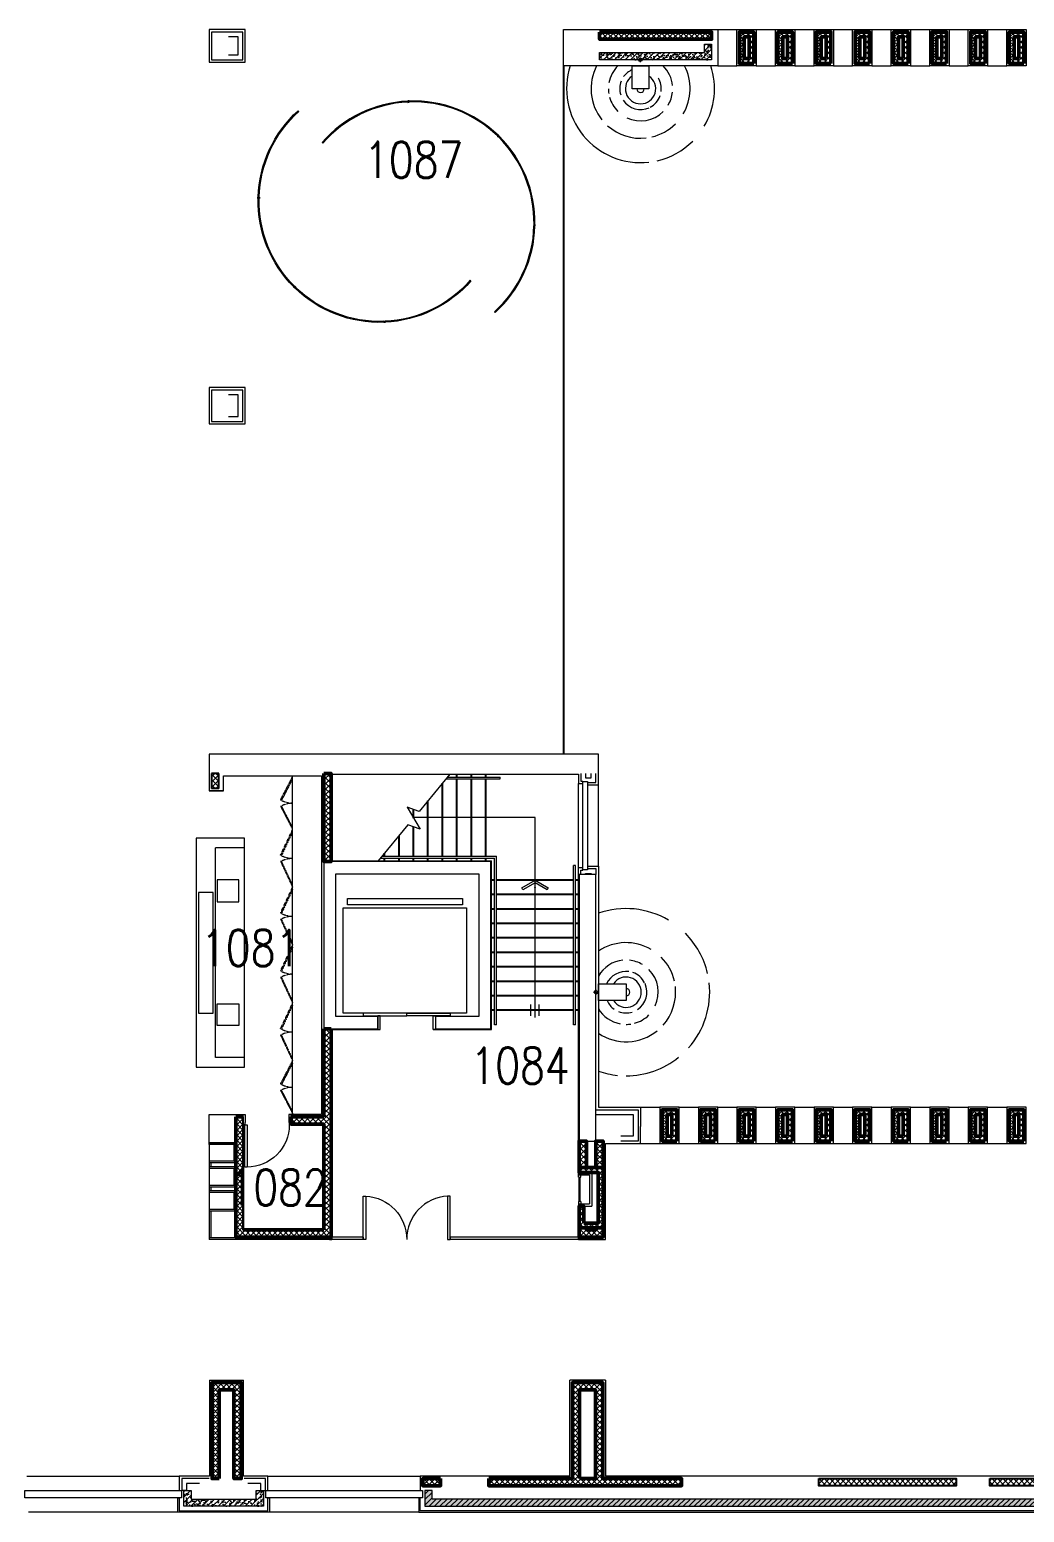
# Model space of a CAD drawing. Header units: inches. Extents: x 13084 to 220150, y 6494 to 167180.
# Drawn here: x 164090 to 184728, y 116180 to 146930 of the extents above; entities that cross this region are included whole.
import ezdxf
from ezdxf.enums import TextEntityAlignment as Align

# ---------------------------------------------------------------- set-up
doc = ezdxf.new("R2010")
doc.units = ezdxf.units.IN
doc.header["$MEASUREMENT"] = 0
doc.linetypes.add('Ground Floor$0$HIDDEN2', pattern=[0.1875, 0.125, -0.0625])
for name, color, linetype, lineweight in [('Ground Floor$0$A-G23-M-Stairs-Concrete', 251, 'Continuous', 25), ('Ground Floor$0$A-G23-M-Stairs-Railings', 251, 'Continuous', 15), ('Ground Floor$0$A-G250-G-Walls-Low-Level', 8, 'Continuous', 15), ('Ground Floor$0$A-G250-G-Walls-Precast-Concrete', 7, 'Continuous', 15), ('Ground Floor$0$A-G250-M-Walls-Blockwork', 7, 'Continuous', 25), ('Ground Floor$0$A-G250-M-Walls-Concrete', 7, 'Continuous', 20), ('Ground Floor$0$A-G250-M-Walls-Glazed-Partitions', 251, 'Continuous', 9), ('Ground Floor$0$A-G250-M-Water-Features', 251, 'Continuous', 20), ('Ground Floor$0$A-G252-H-Internal-Walls', 251, 'Continuous', 9), ('Ground Floor$0$A-G262-H-Precast-Panel', 251, 'Continuous', 5), ('Ground Floor$0$A-G312-M-Wall-Cladding-Panel', 7, 'Continuous', 9), ('Ground Floor$0$A-G312-M-Wall-Finish-Plaster', 7, 'Continuous', 15), ('Ground Floor$0$A-G321-M-Window', 251, 'Continuous', 9), ('Ground Floor$0$A-G322-M-Door', 251, 'Continuous', 15), ('Ground Floor$0$A-G4-M-Furniture-and-Fittings', 251, 'Continuous', 9), ('Ground Floor$0$A-G4-M-Furniture-Built-In', 251, 'Continuous', 9), ('Ground Floor$0$A-G56-G-Transportation', 251, 'Continuous', 13), ('Ground Floor$0$A-G572-Fire-Hose-Cabinet', 251, 'Continuous', 15), ('Ground Floor$0$A-G731-G-Site-Water-Features', 251, 'Continuous', 9), ('Ground Floor$0$A-Z036-G-Stair-Symbology', 251, 'Continuous', 15), ('Ground Floor$0$Z-Z001-S-Room-Name-Identification-250', 7, 'Continuous', 15)]:
    doc.layers.add(name, color=color, linetype=linetype, lineweight=lineweight)
doc.styles.add('Ground Floor$0$Tag-RomanS', font='romans.shx', dxfattribs={"width": 0.8})
pattern_1 = [(45, (31615.24, 164129.57), (-56.1266, 56.1266), []), (135, (31615.24, 164129.57), (-56.1266, -56.1266), [])]
pattern_2 = [(45, (31615.24, 164139.57), (-56.1266, 56.1266), []), (135, (31615.24, 164139.57), (-56.1266, -56.1266), [])]
pattern_3 = [(50, (31615.24, 164129.57), (182.18467, -15.93909), [19.05, -209.55]), (355, (31615.24, 164129.57), (-35.24283, 191.05664), [15.24, -167.64]), (100.451, (31630.42, 164128.24), (146.9425, 175.11669), [16.19, -178.09]), (46.1842, (31615.24, 164180.37), (271.07904, -42.04233), [28.575, -314.325]), (96.6356, (31637.83, 164176.87), (237.40423, 247.42556), [24.285, -267.135]), (351.184, (31615.24, 164180.37), (237.4046, 247.4251), [22.86, -251.46]), (21, (31640.64, 164167.67), (151.61488, -102.26552), [19.05, -209.55]), (326, (31640.64, 164167.67), (61.80203, 184.18797), [15.24, -167.64]), (71.4514, (31653.27, 164159.15), (213.4165, 81.92286), [16.19, -178.09]), (37.5, (31615.24, 164129.57), (3.088603, 84.55504), [0, -165.608, 0, -170.18, 0, -168.275]), (7.5, (31615.24, 164129.57), (66.819663, 100.180575), [0, -97.028, 0, -161.798, 0, -64.135]), (327.5, (31558.6, 164129.57), (135.590595, -5.728744), [0, -63.5, 0, -198.12, 0, -262.89]), (317.5, (31533.2, 164129.57), (148.12918, 25.42649), [0, -82.55, 0, -131.572, 0, -186.69])]
pattern_4 = [(45, (31615.24, 164129.57), (-56.1266, 56.1266), [])]

# ---------------------------------------------------------------- blocks, each defined once
blk = doc.blocks.new('Ground Floor$0$FHC')
at = {"ltscale": 0.2}
for p, q in [((700, 280), (0, 280)), ((0, 0), (0, 280)), ((50, 0), (0, 0)), ((650, 230), (50, 230)), ((50, 0), (50, 230)), ((100, 50), (50, 50)), ((50, 0), (50, 50)), ((100, 0), (50, 0)), ((100, 50), (100, 0)), ((100, 35), (600, 35)), ((100, 15), (600, 15)), ((600, 0), (600, 50)), ((600, 50), (650, 50)), ((600, 0), (650, 0)), ((650, 0), (650, 230)), ((650, 0), (650, 50)), ((650, 0), (700, 0)), ((700, 0), (700, 280))]:
    blk.add_line(p, q, dxfattribs=at)
blk = doc.blocks.new('Ground Floor$0$glass-door')
for p, q in [((0.9, 0.9), (0.85, 0.9)), ((0.85, 0.9), (0.85, 0)), ((0.9, 0), (0.9, 0.9)), ((0.85, 0), (0.9, 0))]:
    blk.add_line(p, q)
blk.add_arc((0.9, 0), 0.9, 93.1847, 180)
blk = doc.blocks.new('Ground Floor$0$d1000-215')
at = {"layer": 'Ground Floor$0$A-G322-M-Door', "elevation": 0}
for points in [[(88, 1089), (38, 1089), (38, 215), (88, 215)], [(50, 165), (38, 165), (38, 215), (0, 215), (0, 0), (50, 0)], [(950, 165), (962, 165), (962, 215), (1000, 215), (1000, 0), (950, 0)]]:
    blk.add_lwpolyline(points, close=True, dxfattribs=at)
at = {"layer": 'Ground Floor$0$A-G322-M-Door'}
blk.add_arc((88, 215, 0), 874, 359.9988, 90.0031, dxfattribs=at)
blk = doc.blocks.new('Ground Floor$0$tag-roomname')
at = {"lineweight": 18, "ltscale": 0.01, "style": 'Ground Floor$0$Tag-RomanS', "width": 0.8}
blk.add_attdef('ROOM_NO_2', text='', height=3, dxfattribs=at).set_placement((0, 1.61), align=Align.MIDDLE_CENTER)
at = {"linetype": 'ByBlock', "lineweight": 13, "ltscale": 0.01, "style": 'Ground Floor$0$Tag-RomanS', "width": 0.8, "flags": 1}
for tag, p in [('ROOM_NAME_1', (0, -2.29)), ('AREA', (0, -5.74))]:
    blk.add_attdef(tag, text='', height=2.8, dxfattribs=at).set_placement(p, align=Align.MIDDLE_CENTER)
blk = doc.blocks.new('Ground Floor$0$Lift-2')
at = {"layer": 'Ground Floor$0$A-G322-M-Door', "ltscale": 0.02}
for points in [[(0, 0), (0, 50), (-900, 50), (-900, 0)], [(-550, -285), (-550, 0), (-600, 0), (-600, -285)], [(0, 0), (0, 50), (900, 50), (900, 0)], [(550, -285), (550, 0), (600, 0), (600, -285)]]:
    blk.add_lwpolyline(points, close=True, dxfattribs=at)
blk = doc.blocks.new('Ground Floor$0$GLASS MEETING')
at = {"layer": 'Ground Floor$0$A-G250-G-Walls-Low-Level'}
for p, q in [((-1899, 1657), (-1884, 1644)), ((1693, -1867), (1679, -1852))]:
    blk.add_line(p, q, dxfattribs=at)
for points in [[(-119, 2492, -0.003006), (-89, 2493), (-90, 2523, 0.00297), (-120, 2522)], [(1758, 1770), (1779, 1792, 0.00297), (1758, 1813), (1737, 1791, -0.003006)], [(2495, -42, -0.003006), (2494, -72), (2524, -72, 0.00297), (2525, -42)]]:
    blk.add_lwpolyline(points, format="xyb", close=True, dxfattribs=at)
for radius, start, end in [(2520, 92.7337, 138.8917), (2500, 92.7337, 138.8917), (2520, 45.8882, 92.0462), (2500, 45.8882, 92.0462), (2500, 359.0426, 45.2006), (2520, 359.0426, 45.2006), (2500, 312.197, 358.355), (2520, 312.197, 358.355)]:
    blk.add_arc((0, 0), radius, start, end, dxfattribs=at)

msp = doc.modelspace()

# ---------------------------------------------------------------- hatches: boundary and pattern name
at = {"layer": 'Ground Floor$0$A-G252-H-Internal-Walls'}
h = msp.add_hatch(dxfattribs=at)
h.set_pattern_fill('ANSI37', color=256, scale=25, style=0)
h.set_pattern_definition([(45, (31615.24, 164139.57), (-56.1266, 56.1266), []), (135, (31615.24, 164139.57), (-56.1266, -56.1266), [])])
h.paths.add_polyline_path([(175915, 146880), (178240, 146880), (178240, 146730), (175915, 146730)])
h = msp.add_hatch(dxfattribs=at)
h.set_pattern_fill('ANSI37', color=256, scale=25, style=0)
h.set_pattern_definition([(45, (25215.24, 164129.57), (-56.1266, 56.1266), []), (135, (25215.24, 164129.57), (-56.1266, -56.1266), [])])
h.paths.add_polyline_path([(179115, 146880), (178815, 146880), (178815, 146630), (178915, 146630), (178915, 146780), (179015, 146780), (179015, 146630), (179115, 146630)])
h.paths.add_polyline_path([(179115, 146630), (179015, 146630), (179015, 146330), (178915, 146330), (178915, 146630), (178815, 146630), (178815, 146230), (179115, 146230)])
h = msp.add_hatch(dxfattribs=at)
h.set_pattern_fill('ANSI37', color=256, scale=25, style=0)
h.set_pattern_definition([(45, (26015.24, 164129.57), (-56.1266, 56.1266), []), (135, (26015.24, 164129.57), (-56.1266, -56.1266), [])])
h.paths.add_polyline_path([(179915, 146880), (179615, 146880), (179615, 146630), (179715, 146630), (179715, 146780), (179815, 146780), (179815, 146630), (179915, 146630)])
h.paths.add_polyline_path([(179915, 146630), (179815, 146630), (179815, 146330), (179715, 146330), (179715, 146630), (179615, 146630), (179615, 146230), (179915, 146230)])
h = msp.add_hatch(dxfattribs=at)
h.set_pattern_fill('ANSI37', color=256, scale=25, style=0)
h.set_pattern_definition([(45, (26815.24, 164129.57), (-56.1266, 56.1266), []), (135, (26815.24, 164129.57), (-56.1266, -56.1266), [])])
h.paths.add_polyline_path([(180715, 146880), (180415, 146880), (180415, 146630), (180515, 146630), (180515, 146780), (180615, 146780), (180615, 146630), (180715, 146630)])
h.paths.add_polyline_path([(180715, 146630), (180615, 146630), (180615, 146330), (180515, 146330), (180515, 146630), (180415, 146630), (180415, 146230), (180715, 146230)])
h = msp.add_hatch(dxfattribs=at)
h.set_pattern_fill('ANSI37', color=256, scale=25, style=0)
h.set_pattern_definition([(45, (27615.24, 164129.57), (-56.1266, 56.1266), []), (135, (27615.24, 164129.57), (-56.1266, -56.1266), [])])
h.paths.add_polyline_path([(181515, 146880), (181215, 146880), (181215, 146630), (181315, 146630), (181315, 146780), (181415, 146780), (181415, 146630), (181515, 146630)])
h.paths.add_polyline_path([(181515, 146630), (181415, 146630), (181415, 146330), (181315, 146330), (181315, 146630), (181215, 146630), (181215, 146230), (181515, 146230)])
h = msp.add_hatch(dxfattribs=at)
h.set_pattern_fill('ANSI37', color=256, scale=25, style=0)
h.set_pattern_definition([(45, (28415.24, 164129.57), (-56.1266, 56.1266), []), (135, (28415.24, 164129.57), (-56.1266, -56.1266), [])])
h.paths.add_polyline_path([(182315, 146880), (182015, 146880), (182015, 146630), (182115, 146630), (182115, 146780), (182215, 146780), (182215, 146630), (182315, 146630)])
h.paths.add_polyline_path([(182315, 146630), (182215, 146630), (182215, 146330), (182115, 146330), (182115, 146630), (182015, 146630), (182015, 146230), (182315, 146230)])
h = msp.add_hatch(dxfattribs=at)
h.set_pattern_fill('ANSI37', color=256, scale=25, style=0)
h.set_pattern_definition([(45, (29215.24, 164129.57), (-56.1266, 56.1266), []), (135, (29215.24, 164129.57), (-56.1266, -56.1266), [])])
h.paths.add_polyline_path([(183115, 146880), (182815, 146880), (182815, 146630), (182915, 146630), (182915, 146780), (183015, 146780), (183015, 146630), (183115, 146630)])
h.paths.add_polyline_path([(183115, 146630), (183015, 146630), (183015, 146330), (182915, 146330), (182915, 146630), (182815, 146630), (182815, 146230), (183115, 146230)])
h = msp.add_hatch(dxfattribs=at)
h.set_pattern_fill('ANSI37', color=256, scale=25, style=0)
h.set_pattern_definition([(45, (30015.24, 164129.57), (-56.1266, 56.1266), []), (135, (30015.24, 164129.57), (-56.1266, -56.1266), [])])
h.paths.add_polyline_path([(183915, 146880), (183615, 146880), (183615, 146630), (183715, 146630), (183715, 146780), (183815, 146780), (183815, 146630), (183915, 146630)])
h.paths.add_polyline_path([(183915, 146630), (183815, 146630), (183815, 146330), (183715, 146330), (183715, 146630), (183615, 146630), (183615, 146230), (183915, 146230)])
h = msp.add_hatch(dxfattribs=at)
h.set_pattern_fill('ANSI37', color=256, scale=25, style=0)
h.set_pattern_definition([(45, (30815.24, 164129.57), (-56.1266, 56.1266), []), (135, (30815.24, 164129.57), (-56.1266, -56.1266), [])])
h.paths.add_polyline_path([(184715, 146880), (184415, 146880), (184415, 146630), (184515, 146630), (184515, 146780), (184615, 146780), (184615, 146630), (184715, 146630)])
h.paths.add_polyline_path([(184715, 146630), (184615, 146630), (184615, 146330), (184515, 146330), (184515, 146630), (184415, 146630), (184415, 146230), (184715, 146230)])
h = msp.add_hatch(dxfattribs=at)
h.set_pattern_fill('ANSI37', color=256, scale=25, style=0)
h.set_pattern_definition(pattern_1)
h.paths.add_polyline_path([(168015, 131505), (167865, 131505), (167865, 131190), (168015, 131190)])
h = msp.add_hatch(dxfattribs=at)
h.set_pattern_fill('ANSI37', color=256, scale=25, style=0)
h.set_pattern_definition([(45, (31320.24, 164129.57), (-56.1266, 56.1266), []), (135, (31320.24, 164129.57), (-56.1266, -56.1266), [])])
h.paths.add_polyline_path([(170195, 131505), (170345, 131505), (170345, 129675), (170195, 129675)])
h = msp.add_hatch(dxfattribs=at)
h.set_pattern_fill('ANSI37', color=256, scale=25, style=0)
h.set_pattern_definition(pattern_1)
h.paths.add_polyline_path([(170195, 124380), (169515, 124380), (169515, 124230), (170195, 124230), (170195, 122040), (168515, 122040), (168515, 124380), (168365, 124380), (168365, 123880), (168365, 121890), (170345, 121890), (170345, 126210), (170195, 126210)])
h = msp.add_hatch(dxfattribs=at)
h.set_pattern_fill('ANSI37', color=256, scale=25, style=0)
h.set_pattern_definition([(45, (23615.24, 141779.57), (-56.1266, 56.1266), []), (135, (23615.24, 141779.57), (-56.1266, -56.1266), [])])
h.paths.add_polyline_path([(177515, 124530), (177215, 124530), (177215, 124280), (177315, 124280), (177315, 124430), (177415, 124430), (177415, 124280), (177515, 124280)])
h.paths.add_polyline_path([(177515, 124280), (177415, 124280), (177415, 123980), (177315, 123980), (177315, 124280), (177215, 124280), (177215, 123880), (177515, 123880)])
h = msp.add_hatch(dxfattribs=at)
h.set_pattern_fill('ANSI37', color=256, scale=25, style=0)
h.set_pattern_definition([(45, (24415.24, 141779.57), (-56.1266, 56.1266), []), (135, (24415.24, 141779.57), (-56.1266, -56.1266), [])])
h.paths.add_polyline_path([(178315, 124530), (178015, 124530), (178015, 124280), (178115, 124280), (178115, 124430), (178215, 124430), (178215, 124280), (178315, 124280)])
h.paths.add_polyline_path([(178315, 124280), (178215, 124280), (178215, 123980), (178115, 123980), (178115, 124280), (178015, 124280), (178015, 123880), (178315, 123880)])
h = msp.add_hatch(dxfattribs=at)
h.set_pattern_fill('ANSI37', color=256, scale=25, style=0)
h.set_pattern_definition([(45, (25215.24, 141779.57), (-56.1266, 56.1266), []), (135, (25215.24, 141779.57), (-56.1266, -56.1266), [])])
h.paths.add_polyline_path([(179115, 124530), (178815, 124530), (178815, 124280), (178915, 124280), (178915, 124430), (179015, 124430), (179015, 124280), (179115, 124280)])
h.paths.add_polyline_path([(179115, 124280), (179015, 124280), (179015, 123980), (178915, 123980), (178915, 124280), (178815, 124280), (178815, 123880), (179115, 123880)])
h = msp.add_hatch(dxfattribs=at)
h.set_pattern_fill('ANSI37', color=256, scale=25, style=0)
h.set_pattern_definition([(45, (26015.24, 141779.57), (-56.1266, 56.1266), []), (135, (26015.24, 141779.57), (-56.1266, -56.1266), [])])
h.paths.add_polyline_path([(179915, 124530), (179615, 124530), (179615, 124280), (179715, 124280), (179715, 124430), (179815, 124430), (179815, 124280), (179915, 124280)])
h.paths.add_polyline_path([(179915, 124280), (179815, 124280), (179815, 123980), (179715, 123980), (179715, 124280), (179615, 124280), (179615, 123880), (179915, 123880)])
h = msp.add_hatch(dxfattribs=at)
h.set_pattern_fill('ANSI37', color=256, scale=25, style=0)
h.set_pattern_definition([(45, (26815.24, 141779.57), (-56.1266, 56.1266), []), (135, (26815.24, 141779.57), (-56.1266, -56.1266), [])])
h.paths.add_polyline_path([(180715, 124530), (180415, 124530), (180415, 124280), (180515, 124280), (180515, 124430), (180615, 124430), (180615, 124280), (180715, 124280)])
h.paths.add_polyline_path([(180715, 124280), (180615, 124280), (180615, 123980), (180515, 123980), (180515, 124280), (180415, 124280), (180415, 123880), (180715, 123880)])
h = msp.add_hatch(dxfattribs=at)
h.set_pattern_fill('ANSI37', color=256, scale=25, style=0)
h.set_pattern_definition([(45, (27615.24, 141779.57), (-56.1266, 56.1266), []), (135, (27615.24, 141779.57), (-56.1266, -56.1266), [])])
h.paths.add_polyline_path([(181515, 124530), (181215, 124530), (181215, 124280), (181315, 124280), (181315, 124430), (181415, 124430), (181415, 124280), (181515, 124280)])
h.paths.add_polyline_path([(181515, 124280), (181415, 124280), (181415, 123980), (181315, 123980), (181315, 124280), (181215, 124280), (181215, 123880), (181515, 123880)])
h = msp.add_hatch(dxfattribs=at)
h.set_pattern_fill('ANSI37', color=256, scale=25, style=0)
h.set_pattern_definition([(45, (28415.24, 141779.57), (-56.1266, 56.1266), []), (135, (28415.24, 141779.57), (-56.1266, -56.1266), [])])
h.paths.add_polyline_path([(182315, 124530), (182015, 124530), (182015, 124280), (182115, 124280), (182115, 124430), (182215, 124430), (182215, 124280), (182315, 124280)])
h.paths.add_polyline_path([(182315, 124280), (182215, 124280), (182215, 123980), (182115, 123980), (182115, 124280), (182015, 124280), (182015, 123880), (182315, 123880)])
h = msp.add_hatch(dxfattribs=at)
h.set_pattern_fill('ANSI37', color=256, scale=25, style=0)
h.set_pattern_definition([(45, (29215.24, 141779.57), (-56.1266, 56.1266), []), (135, (29215.24, 141779.57), (-56.1266, -56.1266), [])])
h.paths.add_polyline_path([(183115, 124530), (182815, 124530), (182815, 124280), (182915, 124280), (182915, 124430), (183015, 124430), (183015, 124280), (183115, 124280)])
h.paths.add_polyline_path([(183115, 124280), (183015, 124280), (183015, 123980), (182915, 123980), (182915, 124280), (182815, 124280), (182815, 123880), (183115, 123880)])
h = msp.add_hatch(dxfattribs=at)
h.set_pattern_fill('ANSI37', color=256, scale=25, style=0)
h.set_pattern_definition([(45, (30015.24, 141779.57), (-56.1266, 56.1266), []), (135, (30015.24, 141779.57), (-56.1266, -56.1266), [])])
h.paths.add_polyline_path([(183915, 124530), (183615, 124530), (183615, 124280), (183715, 124280), (183715, 124430), (183815, 124430), (183815, 124280), (183915, 124280)])
h.paths.add_polyline_path([(183915, 124280), (183815, 124280), (183815, 123980), (183715, 123980), (183715, 124280), (183615, 124280), (183615, 123880), (183915, 123880)])
h = msp.add_hatch(dxfattribs=at)
h.set_pattern_fill('ANSI37', color=256, scale=25, style=0)
h.set_pattern_definition([(45, (30815.24, 141779.57), (-56.1266, 56.1266), []), (135, (30815.24, 141779.57), (-56.1266, -56.1266), [])])
h.paths.add_polyline_path([(184715, 124530), (184415, 124530), (184415, 124280), (184515, 124280), (184515, 124430), (184615, 124430), (184615, 124280), (184715, 124280)])
h.paths.add_polyline_path([(184715, 124280), (184615, 124280), (184615, 123980), (184515, 123980), (184515, 124280), (184415, 124280), (184415, 123880), (184715, 123880)])
h = msp.add_hatch(dxfattribs=at)
h.set_pattern_fill('ANSI37', color=256, scale=25, style=0)
h.set_pattern_definition(pattern_1)
h.paths.add_polyline_path([(175640, 123880), (175490, 123880), (175490, 123330), (175640, 123330)])
h = msp.add_hatch(dxfattribs=at)
h.set_pattern_fill('ANSI37', color=256, scale=25, style=0)
h.set_pattern_definition(pattern_1)
h.paths.add_polyline_path([(175986, 123880), (175836, 123880), (175836, 123330), (175986, 123330)])
h = msp.add_hatch(dxfattribs=at)
h.set_pattern_fill('ANSI37', color=256, scale=25, style=0)
h.set_pattern_definition(pattern_1)
h.paths.add_polyline_path([(175986, 123330), (175490, 123330), (175490, 123229), (175490, 123229), (175755, 123229), (175755, 123229), (175886, 123229), (175886, 122180), (175590, 122180), (175590, 122529), (175490, 122529), (175490, 122080), (175986, 122080), (175986, 122080)])
h = msp.add_hatch(dxfattribs=at)
h.set_pattern_fill('ANSI37', color=256, scale=25, style=0)
h.set_pattern_definition(pattern_1)
h.paths.add_polyline_path([(175986, 122080), (175840, 122080), (175840, 122040), (175640, 122040), (175640, 122080), (175490, 122080), (175490, 121890), (175986, 121890)])
h = msp.add_hatch(dxfattribs=at)
h.set_pattern_fill('ANSI37', color=256, scale=25, style=0)
h.set_pattern_definition(pattern_1)
h.paths.add_polyline_path([(168025, 116879), (167875, 116879), (167875, 118870), (168480, 118870), (168480, 116879), (168330, 116879), (168330, 118720), (168025, 118720)])
h = msp.add_hatch(dxfattribs=at)
h.set_pattern_fill('ANSI37', color=256, scale=25, style=0)
h.set_pattern_definition(pattern_1)
h.paths.add_polyline_path([(173615, 116880), (173615, 116730), (175500, 116730), (177615, 116730), (177615, 116880), (175980, 116880), (175980, 118870), (175350, 118870), (175350, 116880)])
h.paths.add_polyline_path([(175500, 116880), (175830, 116880), (175830, 118720), (175500, 118720)], flags=17)
h = msp.add_hatch(dxfattribs=at)
h.set_pattern_fill('ANSI37', color=256, scale=25, style=0)
h.set_pattern_definition(pattern_1)
h.paths.add_polyline_path([(172615, 116880), (172245, 116880), (172245, 116730), (172615, 116730)])
h = msp.add_hatch(dxfattribs=at)
h.set_pattern_fill('ANSI37', color=256, scale=25, style=0)
h.set_pattern_definition(pattern_2)
h.paths.add_polyline_path([(180465, 116880), (183310, 116880), (183310, 116730), (180465, 116730)])
h = msp.add_hatch(dxfattribs=at)
h.set_pattern_fill('ANSI37', color=256, scale=25, style=0)
h.set_pattern_definition(pattern_2)
h.paths.add_polyline_path([(184010, 116880), (190810, 116880), (190810, 116730), (184010, 116730)])
at = {"layer": 'Ground Floor$0$A-G262-H-Precast-Panel'}
h = msp.add_hatch(dxfattribs=at)
h.set_pattern_fill('AR-CONC', color=256, style=0)
h.set_pattern_definition(pattern_3)
h.paths.add_polyline_path([(178240, 146630), (178090, 146630), (178090, 146455), (175915, 146455), (175915, 146380), (175915, 146305), (178240, 146305)])
h = msp.add_hatch(dxfattribs=at)
h.set_pattern_fill('ANSI31', color=256, scale=25, style=0)
h.set_pattern_definition(pattern_4)
h.paths.add_polyline_path([(178240, 146630), (178090, 146630), (178090, 146455), (175915, 146455), (175915, 146380), (175915, 146305), (178240, 146305)])
h = msp.add_hatch(dxfattribs=at)
h.set_pattern_fill('AR-CONC', color=256, style=0)
h.set_pattern_definition(pattern_3)
h.paths.add_polyline_path([(167290, 116305), (167290, 116630), (167440, 116630), (167440, 116455), (168790, 116455), (168790, 116630), (168940, 116630), (168940, 116305)])
h = msp.add_hatch(dxfattribs=at)
h.set_pattern_fill('ANSI31', color=256, scale=25, style=0)
h.set_pattern_definition(pattern_4)
h.paths.add_polyline_path([(167290, 116305), (167290, 116630), (167440, 116630), (167440, 116455), (168790, 116455), (168790, 116630), (168940, 116630), (168940, 116305)])
h = msp.add_hatch(dxfattribs=at)
h.set_pattern_fill('AR-CONC', color=256, style=0)
h.set_pattern_definition(pattern_3)
h.paths.add_polyline_path([(182283, 116455), (172440, 116455), (172440, 116630), (172290, 116630), (172290, 116305), (182283, 116305)])
h = msp.add_hatch(dxfattribs=at)
h.set_pattern_fill('ANSI31', color=256, scale=25, style=0)
h.set_pattern_definition(pattern_4)
h.paths.add_polyline_path([(182283, 116455), (172440, 116455), (172440, 116630), (172290, 116630), (172290, 116305), (182283, 116305)])
h = msp.add_hatch(dxfattribs=at)
h.set_pattern_fill('AR-CONC', color=256, style=0)
h.set_pattern_definition(pattern_3)
h.paths.add_polyline_path([(191815, 116455), (182283, 116455), (182283, 116305), (191815, 116305)])
h = msp.add_hatch(dxfattribs=at)
h.set_pattern_fill('ANSI31', color=256, scale=25, style=0)
h.set_pattern_definition(pattern_4)
h.paths.add_polyline_path([(191815, 116455), (182283, 116455), (182283, 116305), (191815, 116305)])

# ---------------------------------------------------------------- linework, layer by layer
at = {"layer": 'Ground Floor$0$A-G23-M-Stairs-Concrete'}
for p, q in [((175165, 146180, 0), (175165, 131905, 0)), ((172955, 131430), (172955, 131490)), ((172955, 129790), (172955, 131390)), ((173255, 131430), (173255, 131490)), ((173255, 129790), (173255, 131390)), ((173555, 131430), (173555, 131490)), ((173555, 129790), (173555, 131390)), ((172655, 129790), (172655, 131302)), ((172055, 130575), (172055, 130756)), ((172355, 129790), (172355, 130938)), ((172055, 129790), (172055, 130394)), ((171755, 129790), (171755, 130212)), ((171455, 129790), (171455, 129848)), ((171455, 129690), (171455, 129750)), ((171755, 129690), (171755, 129750)), ((172055, 129690), (172055, 129750)), ((172355, 129690), (172355, 129750)), ((172655, 129690), (172655, 129750)), ((172955, 129690), (172955, 129750)), ((173255, 129690), (173255, 129750)), ((173555, 129690), (173555, 129750)), ((173735, 129292, 0), (173675, 129292, 0)), ((175375, 129292, 0), (173775, 129292, 0)), ((175475, 129292, 0), (175415, 129292, 0)), ((173735, 128992, 0), (173675, 128992, 0)), ((175375, 128992, 0), (173775, 128992, 0)), ((174575, 129141, 0), (174575, 129142, 0)), ((175475, 128992, 0), (175415, 128992, 0)), ((173735, 128692, 0), (173675, 128692, 0)), ((175375, 128692, 0), (173775, 128692, 0)), ((175475, 128692, 0), (175415, 128692, 0)), ((173735, 128392, 0), (173675, 128392, 0)), ((175375, 128392, 0), (173775, 128392, 0)), ((175475, 128392, 0), (175415, 128392, 0)), ((173735, 128092, 0), (173675, 128092, 0)), ((175375, 128092, 0), (173775, 128092, 0)), ((175475, 128092, 0), (175415, 128092, 0)), ((173735, 127792, 0), (173675, 127792, 0)), ((175375, 127792, 0), (173775, 127792, 0)), ((175475, 127792, 0), (175415, 127792, 0)), ((173735, 127492, 0), (173675, 127492, 0)), ((175375, 127492, 0), (173775, 127492, 0)), ((175475, 127492, 0), (175415, 127492, 0)), ((173735, 127192, 0), (173675, 127192, 0)), ((175375, 127192, 0), (173775, 127192, 0)), ((175475, 127192, 0), (175415, 127192, 0)), ((173735, 126892, 0), (173675, 126892, 0)), ((175375, 126892, 0), (173775, 126892, 0)), ((175475, 126892, 0), (175415, 126892, 0)), ((173735, 126592, 0), (173675, 126592, 0)), ((175375, 126592, 0), (173775, 126592, 0)), ((175475, 126592, 0), (175415, 126592, 0))]:
    msp.add_line(p, q, dxfattribs=at)
at = {"layer": 'Ground Floor$0$A-G23-M-Stairs-Railings'}
for p, q in [((172728, 131390), (173855, 131390)), ((172761, 131430), (173855, 131430)), ((173855, 131390), (173855, 131430)), ((171407, 129790), (173775, 129790, 0)), ((173775, 126292, 0), (173775, 129790, 0)), ((171374, 129750), (173735, 129750, 0)), ((173735, 126292, 0), (173735, 129750, 0)), ((175375, 126292), (175375, 129592, 0)), ((175415, 129592, 0), (175375, 129592, 0)), ((175415, 126292, 0), (175415, 129592, 0)), ((173775, 126292, 0), (173735, 126292, 0)), ((175415, 126292, 0), (175375, 126292, 0))]:
    msp.add_line(p, q, dxfattribs=at)
at = {"layer": 'Ground Floor$0$A-G250-G-Walls-Low-Level'}
for p, q in [((178365, 146930), (178765, 146930)), ((179165, 146930), (179565, 146930)), ((179965, 146930), (180365, 146930)), ((180765, 146930), (181165, 146930)), ((181565, 146930), (181965, 146930)), ((182365, 146930, 0), (182765, 146930)), ((183165, 146930), (183565, 146930)), ((183965, 146930), (184365, 146930)), ((178365, 146180), (178765, 146180)), ((179165, 146180), (179565, 146180)), ((179965, 146180), (180365, 146180)), ((180765, 146180), (181165, 146180)), ((181565, 146180), (181965, 146180)), ((182365, 146180), (182765, 146180)), ((183165, 146180), (183565, 146180)), ((183965, 146180), (184365, 146180)), ((175475, 129550, 0), (175475, 131295, 0)), ((175890, 129580), (175890, 131265, 0)), ((176765, 124580, 0), (177165, 124580)), ((177565, 124580), (177965, 124580)), ((178365, 124580), (178765, 124580)), ((179165, 124580), (179565, 124580)), ((179965, 124580), (180365, 124580)), ((180765, 124580), (181165, 124580)), ((181565, 124580), (181965, 124580)), ((182365, 124580), (182765, 124580)), ((183165, 124580), (183565, 124580)), ((183965, 124580), (184365, 124580)), ((176765, 123830), (177165, 123830)), ((177565, 123830), (177965, 123830)), ((178365, 123830), (178765, 123830)), ((179165, 123830), (179565, 123830)), ((179965, 123830), (180365, 123830)), ((180765, 123830), (181165, 123830)), ((181565, 123830), (181965, 123830)), ((182365, 123830, 0), (182765, 123830)), ((183165, 123830), (183565, 123830)), ((183965, 123830), (184365, 123830)), ((164035, 116930), (167195, 116930, 0)), ((169035, 116930), (172195, 116930, 0)), ((167165, 116180), (164065, 116180)), ((172165, 116180), (169065, 116180))]:
    msp.add_line(p, q, dxfattribs=at)
for points in [[(176940, 145705), (176590, 145705), (176590, 146180), (176940, 146180)], [(176465, 127142), (176465, 126792), (175890, 126792), (175890, 127142)]]:
    msp.add_lwpolyline(points, close=True, dxfattribs=at)
at = {"layer": 'Ground Floor$0$A-G250-G-Walls-Precast-Concrete'}
msp.add_lwpolyline([(175915, 146455), (178090, 146455), (178090, 146630), (178240, 146630), (178240, 146305), (175915, 146305)], close=True, dxfattribs=at)
at = {"layer": 'Ground Floor$0$A-G250-G-Walls-Precast-Concrete', "elevation": 0}
for points in [[(167290, 116305), (167290, 116630), (167440, 116630), (167440, 116455), (168790, 116455), (168790, 116630), (168940, 116630), (168940, 116305), (167290, 116305)], [(191865, 116305), (191865, 116455), (172440, 116455), (172440, 116630), (172290, 116630), (172290, 116305), (191865, 116305)]]:
    msp.add_lwpolyline(points, dxfattribs=at)
at = {"layer": 'Ground Floor$0$A-G250-M-Walls-Blockwork'}
for p, q in [((167865, 131505), (167865, 131190)), ((168015, 131505, 0), (167865, 131505, 0)), ((168015, 131190, 0), (168015, 131505)), ((168015, 131190, 0), (167865, 131190, 0)), ((168515, 124380, 0), (168515, 122040, 0))]:
    msp.add_line(p, q, dxfattribs=at)
at = {"layer": 'Ground Floor$0$A-G250-M-Walls-Blockwork', "lineweight": 50, "ltscale": 0.02}
for p, q in [((170195, 126210, 0), (170345, 126210, 0)), ((170195, 124380, 0), (170195, 126210, 0)), ((170345, 126210, 0), (170345, 121890, 0)), ((168365, 124380, 0), (168515, 124380, 0)), ((168365, 121890, 0), (168365, 124380, 0)), ((169515, 124230, 0), (169515, 124380, 0)), ((169515, 124380, 0), (170195, 124380, 0)), ((168365, 124030), (168365, 123880)), ((170195, 124230, 0), (169515, 124230, 0)), ((170195, 122040, 0), (170195, 124230, 0)), ((170345, 121890, 0), (168365, 121890, 0)), ((168515, 122040, 0), (170195, 122040, 0))]:
    msp.add_line(p, q, dxfattribs=at)
for points in [[(175915, 146880), (178240, 146880), (178240, 146730), (175915, 146730)], [(179115, 146230), (178815, 146230), (178815, 146880), (179115, 146880)], [(179015, 146330), (178915, 146330), (178915, 146780), (179015, 146780)], [(179915, 146230), (179615, 146230), (179615, 146880), (179915, 146880)], [(179815, 146330), (179715, 146330), (179715, 146780), (179815, 146780)], [(180715, 146230), (180415, 146230), (180415, 146880), (180715, 146880)], [(180615, 146330), (180515, 146330), (180515, 146780), (180615, 146780)], [(181515, 146230), (181215, 146230), (181215, 146880), (181515, 146880)], [(181415, 146330), (181315, 146330), (181315, 146780), (181415, 146780)], [(183115, 146230), (182815, 146230), (182815, 146880), (183115, 146880)], [(183015, 146330), (182915, 146330), (182915, 146780), (183015, 146780)], [(183915, 146230), (183615, 146230), (183615, 146880), (183915, 146880)], [(183815, 146330), (183715, 146330), (183715, 146780), (183815, 146780)], [(184715, 146230), (184415, 146230), (184415, 146880), (184715, 146880)], [(184615, 146330), (184515, 146330), (184515, 146780), (184615, 146780)], [(170195, 131505), (170345, 131505), (170345, 129675), (170195, 129675)]]:
    msp.add_lwpolyline(points, close=True, dxfattribs=at)
at = {"layer": 'Ground Floor$0$A-G250-M-Walls-Blockwork', "lineweight": 50, "ltscale": 0.02, "elevation": 0}
for points in [[(182315, 146230), (182015, 146230), (182015, 146880), (182315, 146880)], [(182215, 146330), (182115, 146330), (182115, 146780), (182215, 146780)], [(177515, 123880), (177215, 123880), (177215, 124530), (177515, 124530)], [(177415, 123980), (177315, 123980), (177315, 124430), (177415, 124430)], [(178315, 123880), (178015, 123880), (178015, 124530), (178315, 124530)], [(178215, 123980), (178115, 123980), (178115, 124430), (178215, 124430)], [(179115, 123880), (178815, 123880), (178815, 124530), (179115, 124530)], [(179015, 123980), (178915, 123980), (178915, 124430), (179015, 124430)], [(179915, 123880), (179615, 123880), (179615, 124530), (179915, 124530)], [(179815, 123980), (179715, 123980), (179715, 124430), (179815, 124430)], [(180715, 123880), (180415, 123880), (180415, 124530), (180715, 124530)], [(180615, 123980), (180515, 123980), (180515, 124430), (180615, 124430)], [(181515, 123880), (181215, 123880), (181215, 124530), (181515, 124530)], [(181415, 123980), (181315, 123980), (181315, 124430), (181415, 124430)], [(182315, 123880), (182015, 123880), (182015, 124530), (182315, 124530)], [(182215, 123980), (182115, 123980), (182115, 124430), (182215, 124430)], [(183115, 123880), (182815, 123880), (182815, 124530), (183115, 124530)], [(183015, 123980), (182915, 123980), (182915, 124430), (183015, 124430)], [(183915, 123880), (183615, 123880), (183615, 124530), (183915, 124530)], [(183815, 123980), (183715, 123980), (183715, 124430), (183815, 124430)], [(184715, 123880), (184415, 123880), (184415, 124530), (184715, 124530)], [(184615, 123980), (184515, 123980), (184515, 124430), (184615, 124430)], [(168025, 116879), (167875, 116879), (167875, 118870), (168480, 118870), (168480, 116879), (168330, 116879), (168330, 118720), (168025, 118720)], [(173615, 116880), (173615, 116730), (175500, 116730), (177615, 116730), (177615, 116880), (175980, 116880), (175980, 118870), (175350, 118870), (175350, 116880)], [(175500, 116880), (175830, 116880), (175830, 118720), (175500, 118720)]]:
    msp.add_lwpolyline(points, close=True, dxfattribs=at)
for points in [[(175640, 123330), (175640, 123880), (175490, 123880), (175490, 123330)], [(175986, 123330), (175986, 123880), (175836, 123880), (175836, 123330)], [(175590, 122180), (175886, 122180), (175886, 123229), (175490, 123229), (175490, 123330), (175986, 123330), (175986, 122080), (175490, 122080), (175490, 122529), (175590, 122529), (175590, 122180)], [(175490, 122080), (175490, 121890), (175986, 121890), (175986, 122080)], [(175840, 122080), (175840, 122040), (175640, 122040), (175640, 122080)], [(172615, 116880), (172245, 116880), (172245, 116730), (172615, 116730), (172615, 116879)]]:
    msp.add_lwpolyline(points, dxfattribs=at)
at = {"layer": 'Ground Floor$0$A-G250-M-Walls-Blockwork', "elevation": 0}
for points in [[(180465, 116880), (183310, 116880), (183310, 116730), (180465, 116730)], [(184010, 116880), (190810, 116880), (190810, 116730), (184010, 116730)]]:
    msp.add_lwpolyline(points, close=True, dxfattribs=at)
at = {"layer": 'Ground Floor$0$A-G250-M-Walls-Concrete'}
msp.add_lwpolyline([(171313, 126460), (170445, 126460), (170445, 129425), (173410, 129425), (173410, 126460), (172513, 126460), (172513, 126210), (173660, 126210), (173660, 129675), (170195, 129675), (170195, 126210), (171313, 126210)], close=True, dxfattribs=at)
at = {"layer": 'Ground Floor$0$A-G250-M-Walls-Concrete', "elevation": 0}
msp.add_lwpolyline([(175840, 129405), (175490, 129405), (175490, 123880), (175840, 123880), (175840, 129405), (175490, 129405)], dxfattribs=at)
at = {"layer": 'Ground Floor$0$A-G250-M-Water-Features'}
for p, q in [((176710, 146305), (176810, 146305)), ((176760, 146355), (176760, 146255)), ((175840, 127017, 0), (175840, 126917, 0)), ((175790, 126967, 0), (175890, 126967, 0))]:
    msp.add_line(p, q, dxfattribs=at)
for centre in [(176760, 146305), (175840, 126967, 0)]:
    msp.add_circle(centre, 37.5, dxfattribs=at)
at = {"layer": 'Ground Floor$0$A-G312-M-Wall-Cladding-Panel', "elevation": 0}
for points in [[(167195, 116480), (167195, 116210), (169035, 116210), (169035, 116480), (169065, 116480), (169065, 116180), (167165, 116180), (167165, 116480)], [(172165, 116480), (172165, 116180), (191865, 116180), (191865, 116210), (172195, 116210), (172195, 116480)]]:
    msp.add_lwpolyline(points, close=True, dxfattribs=at)
at = {"layer": 'Ground Floor$0$A-G312-M-Wall-Finish-Plaster'}
for p, q in [((175890, 131905), (167815, 131905)), ((167815, 131905), (167815, 131140)), ((175890, 131265), (175890, 131905)), ((168115, 131455), (170145, 131455)), ((168115, 131140, 0), (168115, 131455)), ((170345, 131490), (175475, 131490, 0)), ((175565, 131340), (175565, 131345, 0)), ((175665, 131315), (175840, 131315)), ((175740, 131415), (175740, 131505)), ((175840, 131315), (175840, 131505)), ((167815, 131140), (168115, 131140, 0)), ((168115, 131140, 0), (167815, 131140, 0)), ((175665, 131265), (175890, 131265)), ((170345, 129690), (173675, 129690, 0)), ((173675, 126195, 0), (173675, 129690, 0)), ((175475, 129550, 0), (175565, 129550, 0)), ((175475, 123229), (175475, 129550, 0)), ((175565, 129505), (175565, 129500)), ((175665, 129580), (175890, 129580)), ((175665, 129530), (175840, 129530)), ((175840, 129530), (175840, 129405, 0)), ((175890, 129580), (175890, 124580)), ((175740, 129430), (175740, 129405)), ((170360, 126195), (170360, 121840)), ((170360, 126195, 0), (171313, 126195, 0)), ((172463, 126195), (173675, 126195, 0)), ((167815, 124430), (168515, 124430, 0)), ((167815, 123845, 0), (167815, 124430)), ((168515, 124430, 0), (168515, 124380, 0)), ((169515, 124430, 0), (169515, 124240, 0)), ((168530, 124215, 0), (168515, 124215, 0)), ((168530, 124215, 0), (168530, 122055, 0)), ((169515, 124215, 0), (169515, 124230, 0)), ((169515, 124215, 0), (170180, 124215, 0)), ((170180, 122055, 0), (170180, 124215, 0)), ((176765, 123830), (176765, 124180)), ((167815, 123845, 0), (168365, 123845, 0)), ((176035, 121840, 0), (176035, 123830, 0)), ((176035, 123830, 0), (176765, 123830)), ((175475, 123229, 0), (175490, 123229, 0)), ((175475, 121840), (175475, 122529)), ((175490, 122529, 0), (175475, 122529, 0)), ((168365, 121840, 0), (168365, 121890, 0)), ((170360, 121840), (168365, 121840, 0)), ((170180, 122055, 0), (168530, 122055, 0)), ((175475, 121840), (176035, 121840)), ((167825, 118920, 0), (168530, 118920, 0)), ((175300, 116930, 0), (175300, 118920, 0)), ((176035, 118920, 0), (175300, 118920, 0)), ((176035, 118920, 0), (176035, 116930, 0)), ((167240, 116630), (167245, 116630)), ((167345, 116630), (167240, 116630)), ((168885, 116630), (168985, 116630)), ((168990, 116630), (168985, 116630))]:
    msp.add_line(p, q, dxfattribs=at)
for points in [[(167815, 146255), (168565, 146255), (168565, 146930), (167815, 146930)], [(167865, 146305), (168515, 146305), (168515, 146880), (167865, 146880)], [(175165, 146930), (178365, 146930), (178365, 146180), (175165, 146180)], [(178765, 146930), (179165, 146930), (179165, 146180), (178765, 146180)], [(179565, 146930), (179965, 146930), (179965, 146180), (179565, 146180)], [(180365, 146930), (180765, 146930), (180765, 146180), (180365, 146180)], [(181165, 146930), (181565, 146930), (181565, 146180), (181165, 146180)], [(181965, 146930), (182365, 146930), (182365, 146180), (181965, 146180)], [(182765, 146930), (183165, 146930), (183165, 146180), (182765, 146180)], [(183565, 146930), (183965, 146930), (183965, 146180), (183565, 146180)], [(184365, 146930), (184765, 146930), (184765, 146180), (184365, 146180)], [(167815, 138755), (168565, 138755), (168565, 139505), (167815, 139505)], [(167865, 138805), (168515, 138805), (168515, 139455), (167865, 139455)]]:
    msp.add_lwpolyline(points, close=True, dxfattribs=at)
for points in [[(168215, 146405), (168415, 146405), (168415, 146780), (168215, 146780)], [(168215, 138905), (168415, 138905), (168415, 139355), (168215, 139355)], [(170145, 131455), (170145, 126160), (170145, 126160), (170145, 124430), (169515, 124430)], [(175525, 129405), (175525, 129500), (175565, 129500)], [(177565, 124580), (177165, 124580), (177165, 123830), (177565, 123830), (177565, 124580)], [(178365, 124580), (177965, 124580), (177965, 123830), (178365, 123830), (178365, 124580)], [(179165, 124580), (178765, 124580), (178765, 123830), (179165, 123830), (179165, 124580)], [(179965, 124580), (179565, 124580), (179565, 123830), (179965, 123830), (179965, 124580)], [(180765, 124580), (180365, 124580), (180365, 123830), (180765, 123830), (180765, 124580)], [(181565, 124580), (181165, 124580), (181165, 123830), (181565, 123830), (181565, 124580)], [(182365, 124580), (181965, 124580), (181965, 123830), (182365, 123830), (182365, 124580)], [(183165, 124580), (182765, 124580), (182765, 123830), (183165, 123830), (183165, 124580)]]:
    msp.add_lwpolyline(points, dxfattribs=at)
at = {"layer": 'Ground Floor$0$A-G312-M-Wall-Finish-Plaster', "elevation": 0}
for points in [[(175475, 131490), (175475, 131295), (175565, 131295)], [(175525, 131505), (175525, 131345), (175565, 131345)], [(175625, 131505), (175625, 131415), (175740, 131415)], [(175625, 129405), (175625, 129430), (175740, 129430)], [(175890, 124580), (176765, 124580), (176765, 124180)], [(183965, 124580), (183565, 124580), (183565, 123830), (183965, 123830), (183965, 124580)], [(184765, 124580), (184365, 124580), (184365, 123830), (184765, 123830), (184765, 124580)], [(175840, 124530), (176715, 124530), (176715, 123880), (176359, 123880)], [(175840, 124430), (176615, 124430), (176615, 123980), (176359, 123980)], [(167825, 118920), (167825, 116930), (167195, 116930), (167195, 116630)], [(169035, 116630), (169035, 116930), (168530, 116930), (168530, 118920)], [(167815, 116880), (167245, 116880), (167245, 116630)], [(168985, 116630), (168985, 116880), (168540, 116880)], [(175300, 116930), (172195, 116930), (172195, 116630)], [(189140, 116930), (176035, 116930)], [(167615, 116780), (167345, 116780), (167345, 116630)], [(168885, 116630), (168885, 116780), (168615, 116780)]]:
    msp.add_lwpolyline(points, dxfattribs=at)
at = {"layer": 'Ground Floor$0$A-G321-M-Window'}
for p, q in [((171013, 121890, 0), (170360, 121890, 0)), ((171013, 121840, 0), (170360, 121840)), ((171013, 121890, 0), (171013, 121840, 0)), ((175475, 121890, 0), (172813, 121890, 0)), ((172813, 121890, 0), (172813, 121840)), ((175475, 121840, 0), (172813, 121840, 0))]:
    msp.add_line(p, q, dxfattribs=at)
for points in [[(175565, 131340), (175665, 131340), (175665, 129505), (175565, 129505)], [(170360, 121890), (170310, 121890), (170310, 121840), (170360, 121840)]]:
    msp.add_lwpolyline(points, close=True, dxfattribs=at)
at = {"layer": 'Ground Floor$0$A-G321-M-Window', "elevation": 0}
for points in [[(175525, 121890), (175475, 121890), (175475, 121840), (175525, 121840)], [(163990, 116630), (167240, 116630), (167240, 116480), (163990, 116480)], [(168990, 116630), (172240, 116630), (172240, 116480), (168990, 116480)]]:
    msp.add_lwpolyline(points, close=True, dxfattribs=at)
at = {"layer": 'Ground Floor$0$A-G4-M-Furniture-and-Fittings'}
for p, q in [((168545, 129960), (167945, 129960)), ((167945, 125610), (167945, 129960)), ((168545, 125610), (167945, 125610)), ((168365, 123845, 0), (167815, 123845, 0)), ((167815, 123810, 0), (167815, 123845, 0)), ((167815, 123845, 0), (167815, 121840, 0)), ((168365, 123810, 0), (167815, 123810, 0)), ((168330, 123810, 0), (168330, 123460, 0)), ((168365, 123845, 0), (168365, 123425, 0)), ((168365, 123460, 0), (167815, 123460, 0)), ((167815, 123460, 0), (167815, 123310, 0)), ((168365, 123425, 0), (167815, 123425, 0)), ((168365, 123345, 0), (167815, 123345, 0)), ((168365, 123310, 0), (167815, 123310, 0)), ((167850, 123425, 0), (167850, 123345, 0)), ((168330, 123310, 0), (168330, 122960, 0)), ((168365, 123345, 0), (168365, 122925, 0)), ((168365, 122960, 0), (167815, 122960, 0)), ((167815, 122960, 0), (167815, 122810, 0)), ((168365, 122925, 0), (167815, 122925, 0)), ((168365, 122845, 0), (167815, 122845, 0)), ((168365, 122810, 0), (167815, 122810, 0)), ((167850, 122925, 0), (167850, 122845, 0)), ((168330, 122810, 0), (168330, 122460, 0)), ((168365, 122845, 0), (168365, 122425, 0)), ((168365, 122460, 0), (167815, 122460, 0)), ((167815, 122460, 0), (167815, 121840, 0)), ((168365, 122425, 0), (167815, 122425, 0)), ((167850, 122425, 0), (167850, 121875, 0)), ((168365, 121875, 0), (167815, 121875, 0)), ((168365, 121840, 0), (167815, 121840, 0)), ((168365, 121875, 0), (168365, 121840, 0))]:
    msp.add_line(p, q, dxfattribs=at)
for points in [[(168545, 125410), (168545, 130160), (167545, 130160), (167545, 125410)], [(167980, 128844), (168430, 128844), (168430, 129294), (167980, 129294)], [(167595, 129035), (167595, 126535), (167895, 126535), (167895, 129035)], [(167980, 126725), (168430, 126725), (168430, 126275), (167980, 126275)]]:
    msp.add_lwpolyline(points, close=True, dxfattribs=at)
at = {"layer": 'Ground Floor$0$A-G4-M-Furniture-Built-In'}
msp.add_line((169545, 124430), (169545, 131455, 0), dxfattribs=at)
at = {"layer": 'Ground Floor$0$A-G4-M-Furniture-Built-In', "linetype": 'Ground Floor$0$HIDDEN2', "elevation": 0}
for points in [[(169545, 131391), (169315, 130947), (169297, 130957), (169545, 131433)], [(169545, 130386), (169315, 130830), (169297, 130820), (169545, 130344)], [(169545, 130298), (169315, 129801), (169297, 129811), (169545, 130340)], [(169545, 129186), (169315, 129684), (169297, 129674), (169545, 129144)], [(169545, 129098), (169315, 128601), (169297, 128611), (169545, 129140)], [(169545, 127986), (169315, 128484), (169297, 128474), (169545, 127944)], [(169545, 127898), (169315, 127401), (169297, 127411), (169545, 127940)], [(169545, 126786), (169315, 127284), (169297, 127274), (169545, 126744)], [(169545, 126698), (169315, 126201), (169297, 126211), (169545, 126740)], [(169545, 125586), (169315, 126084), (169297, 126074), (169545, 125544)], [(169545, 125498), (169315, 125054), (169297, 125064), (169545, 125540)], [(169545, 124494), (169315, 124937), (169297, 124927), (169545, 124452)]]:
    msp.add_lwpolyline(points, dxfattribs=at)
at = {"layer": 'Ground Floor$0$A-G4-M-Furniture-Built-In', "linetype": 'Ground Floor$0$HIDDEN2'}
for centre, start, end in [((169545, 131386, 0), 242.3109, 270), ((169545, 130390, 0), 90, 117.6891), ((169545, 130240, 0), 242.3109, 270), ((169545, 129244, 0), 90, 117.6891), ((169545, 129040, 0), 242.3109, 270), ((169545, 128044, 0), 90, 117.6891), ((169545, 127840, 0), 242.3109, 270), ((169545, 126844, 0), 90, 117.6891), ((169545, 126640, 0), 242.3109, 270), ((169545, 125644, 0), 90, 117.6891), ((169545, 125494, 0), 242.3109, 270), ((169545, 124498, 0), 90, 117.6891)]:
    msp.add_arc(centre, 496, start, end, dxfattribs=at)
at = {"layer": 'Ground Floor$0$A-G56-G-Transportation'}
for points in [[(172505, 128782), (170682, 128782), (170682, 128911), (172505, 128911), (173068, 128911), (173068, 128782)], [(170597, 128718), (173153, 128718), (173153, 126530), (170597, 126530)]]:
    msp.add_lwpolyline(points, close=True, dxfattribs=at)
at = {"layer": 'Ground Floor$0$A-G731-G-Site-Water-Features'}
for centre, radius, start, end in [((176765, 145705, 0), 1534, 161.964, 276.4158), ((176765, 145705, 0), 1028, 152.4655, 218.9033), ((176765, 145705, 0), 667, 134.592, 169.3377), ((176765, 145705, 0), 431, 113.9372, 144.5395), ((176779, 145707, 0), 654, 5.607, 46.186), ((176765, 145705, 0), 1028, 329.4366, 27.5345), ((176765, 145705, 0), 1534, 329.4366, 18.036), ((176765, 145705, 0), 431, 158.7258, 197.3565), ((176765, 145705, 0), 314, 123.8367, 56.1633), ((176730, 145698, 0), 466, 353.7089, 29.111), ((176765, 145705, 0), 667, 180, 188.4396), ((176765, 145705, 0), 667, 194.9794, 225.1627), ((176769, 145712, 0), 439, 214.0643, 293.6524), ((176765, 145705, 0), 77.4, 180, 0), ((176758, 145712, 0), 442, 297.3708, 340.3702), ((176779, 145707, 0), 654, 328.6044, 353.4823), ((176769, 145691, 0), 654, 243.8373, 315.4376), ((176765, 145705, 0), 1028, 228.2776, 276.4158), ((176765, 145705, 0), 1028, 283.0089, 314.8373), ((176765, 145705, 0), 1534, 283.0089, 314.8373), ((176465, 126967, 0), 1734, 59.4366, 109.3642), ((176465, 126967, 0), 1028, 59.4366, 124.0286), ((176465, 126967, 0), 1734, 13.0089, 44.8373), ((176463, 126981, 0), 654, 95.607, 150.9723), ((176463, 126981, 0), 654, 58.6044, 83.4823), ((176465, 126967, 0), 1028, 13.0089, 44.8373), ((176471, 126932, 0), 466, 83.7089, 153.1471), ((176457, 126959, 0), 442, 27.3708, 70.3702), ((176479, 126971, 0), 654, 333.8373, 45.4376), ((176465, 126967, 0), 314, 213.8367, 146.1633), ((176465, 126967, 0), 77.4, 270, 90), ((176457, 126971, 0), 439, 304.0643, 23.6524), ((176465, 126967, 0), 1028, 318.2776, 6.4158), ((176465, 126967, 0), 1734, 318.2776, 6.4158), ((176465, 126967, 0), 431, 203.9372, 234.5395), ((176465, 126967, 0), 667, 210.4531, 259.3377), ((176465, 126967, 0), 431, 248.7258, 287.3565), ((176465, 126967, 0), 667, 284.9794, 315.1627), ((176465, 126967, 0), 1028, 235.9714, 308.9033), ((176465, 126967, 0), 667, 270, 278.4396), ((176465, 126967, 0), 1734, 270, 308.9033), ((176465, 126967, 0), 1734, 250.6358, 264.1833)]:
    msp.add_arc(centre, radius, start, end, dxfattribs=at)
at = {"layer": 'Ground Floor$0$A-Z036-G-Stair-Symbology'}
for p, q in [((174575, 130590), (172047, 130590)), ((174575, 128990), (174575, 130590)), ((174575, 129141, 0), (174575, 129142, 0)), ((174575, 126442, 0), (174575, 129083, 0)), ((174487, 126476, 0), (174487, 126709, 0)), ((174663, 126476, 0), (174663, 126709, 0))]:
    msp.add_line(p, q, dxfattribs=at)
at = {"layer": 'Ground Floor$0$A-Z036-G-Stair-Symbology', "elevation": 0}
for points in [[(172810, 131490), (172171, 130715)], [(172171, 130715), (171921, 130804), (172190, 130346), (171940, 130435)], [(171940, 130435), (171324, 129690)], [(174850, 129133), (174826, 129090), (174575, 129233), (174325, 129090), (174300, 129133), (174575, 129291), (174850, 129133)]]:
    msp.add_lwpolyline(points, dxfattribs=at)

# ---------------------------------------------------------------- block references
at = {"layer": 'Ground Floor$0$A-G250-M-Walls-Glazed-Partitions'}
msp.add_blockref('Ground Floor$0$GLASS MEETING', (172055, 142930, 0), dxfattribs=at)
at = {"layer": 'Ground Floor$0$A-G250-M-Walls-Glazed-Partitions', "xscale": -1, "rotation": 90.9878703218043}
msp.add_blockref('Ground Floor$0$GLASS MEETING', (171350, 143379), dxfattribs=at)
at = {"layer": 'Ground Floor$0$A-G322-M-Door'}
msp.add_blockref('Ground Floor$0$Lift-2', (171913, 126480), dxfattribs=at)
at = {"layer": 'Ground Floor$0$A-G322-M-Door', "ltscale": 0.02, "xscale": -1, "rotation": 180}
msp.add_blockref('Ground Floor$0$d1000-215', (168515, 124430, 0), dxfattribs=at)
at = {"layer": 'Ground Floor$0$A-G322-M-Door', "ltscale": 0.02, "yscale": 999.9999999759311}
for xscale, zscale, rotation in [(-999.9999999759311, 999.9999999759322, 7.917426714243446e-09), (999.9999999759311, 999.9999999759311, 359.9999999920826)]:
    msp.add_blockref('Ground Floor$0$glass-door', (171913, 121840), dxfattribs=dict(at, xscale=xscale, zscale=zscale, rotation=rotation))
at = {"layer": 'Ground Floor$0$A-G572-Fire-Hose-Cabinet', "xscale": -1, "rotation": 270}
msp.add_blockref('Ground Floor$0$FHC', (175475, 122529, 0), dxfattribs=at)
at = {"layer": 'Ground Floor$0$Z-Z001-S-Room-Name-Identification-250'}
ref = msp.add_blockref('Ground Floor$0$tag-roomname', (172058, 143826), dxfattribs=dict(at, xscale=250, yscale=250, zscale=250))
ref.add_attrib('ROOM_NO_2', '1087', dxfattribs={"layer": '0', "lineweight": 18, "ltscale": 0.01, "height": 750, "style": 'Ground Floor$0$Tag-RomanS', "width": 0.8}).set_placement((172058, 144229), align=Align.MIDDLE_CENTER)
ref = msp.add_blockref('Ground Floor$0$tag-roomname', (168676, 127482), dxfattribs=dict(at, xscale=250, yscale=250, zscale=250))
ref.add_attrib('ROOM_NO_2', '1081', dxfattribs={"layer": '0', "lineweight": 18, "ltscale": 0.01, "height": 750, "style": 'Ground Floor$0$Tag-RomanS', "width": 0.8}).set_placement((168676, 127885), align=Align.MIDDLE_CENTER)
ref = msp.add_blockref('Ground Floor$0$tag-roomname', (174265, 125041, 0), dxfattribs=dict(at, xscale=250, yscale=250, zscale=250))
ref.add_attrib('ROOM_NO_2', '1084', dxfattribs={"layer": '0', "lineweight": 18, "ltscale": 0.01, "height": 750, "style": 'Ground Floor$0$Tag-RomanS', "width": 0.8}).set_placement((174265, 125444, 0), align=Align.MIDDLE_CENTER)
ref = msp.add_blockref('Ground Floor$0$tag-roomname', (169246, 122514), dxfattribs=dict(at, xscale=250, yscale=250, zscale=250))
ref.add_attrib('ROOM_NO_2', '1082', dxfattribs={"layer": '0', "lineweight": 18, "ltscale": 0.01, "height": 750, "style": 'Ground Floor$0$Tag-RomanS', "width": 0.8}).set_placement((169246, 122917), align=Align.MIDDLE_CENTER)

doc.saveas('drawing.dxf')
